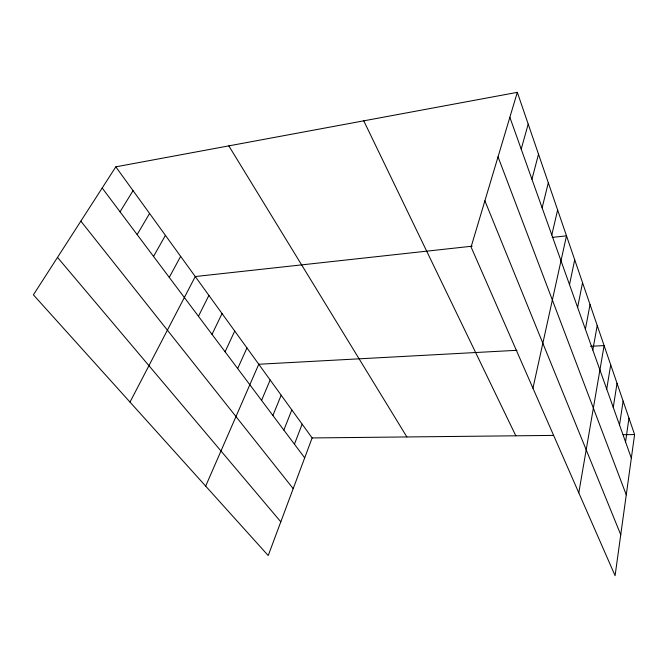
<?xml version="1.0" encoding="UTF-8"?>
<svg xmlns="http://www.w3.org/2000/svg" width="668" height="668" viewBox="0 0 668 668"><rect width="100%" height="100%" fill="white"/><g stroke="black" fill="none" stroke-linecap="round" stroke-linejoin="round"><path stroke-width="1" d="M517.316 92.343L634.6 434.567L615.086 575.657L471.074 247.01L517.316 92.343L115.814 166.841L33.4 294.839L268.219 555.551L312.123 437.941L115.814 166.841M625.549 441.882L628.972 418.143M619.528 424.982L623.119 401.076M613.257 407.396L617.032 383.315M606.719 389.068L610.702 364.837M578.797 492.85L604.106 345.581L590.579 346.316M592.808 350.024L597.225 325.508M585.385 329.207L590.044 304.558M577.628 307.43L582.546 282.673M569.512 284.651L574.697 259.794M532.947 388.208L566.489 235.837L552.202 237.407M551.801 234.969L557.621 209.969M542.124 207.832L548.311 182.79M531.937 179.249L538.517 154.199M521.199 149.106L528.196 124.098M294.438 444.195L302.145 424.155M283.85 430.075L291.832 409.918M272.895 415.479L281.178 395.205M261.564 400.382L270.164 379.992M205.669 486.112L258.758 364.252L517.032 350.291M237.674 368.552L246.96 347.944M225.083 351.769L234.727 331.061M212.015 334.351L222.052 313.551M198.446 316.281L208.9 295.398M130.001 402.086L195.256 276.544L472.167 246.183M169.263 277.387L180.636 256.353M153.54 256.437L165.422 235.345M137.149 234.593L149.574 213.459M120.048 211.806L133.057 190.647M312.123 437.941L553.613 435.411M623.194 434.684L634.6 434.567M57.506 257.397L280.802 521.825M80.853 221.15L293.194 488.642M102.187 188.009L304.691 457.847M228.823 145.874L406.879 436.947M363.759 120.833L515.838 435.812M484.893 200.792L620.747 534.742M498.036 156.821L626.267 494.838M509.859 117.284L631.343 458.139"/></g></svg>
